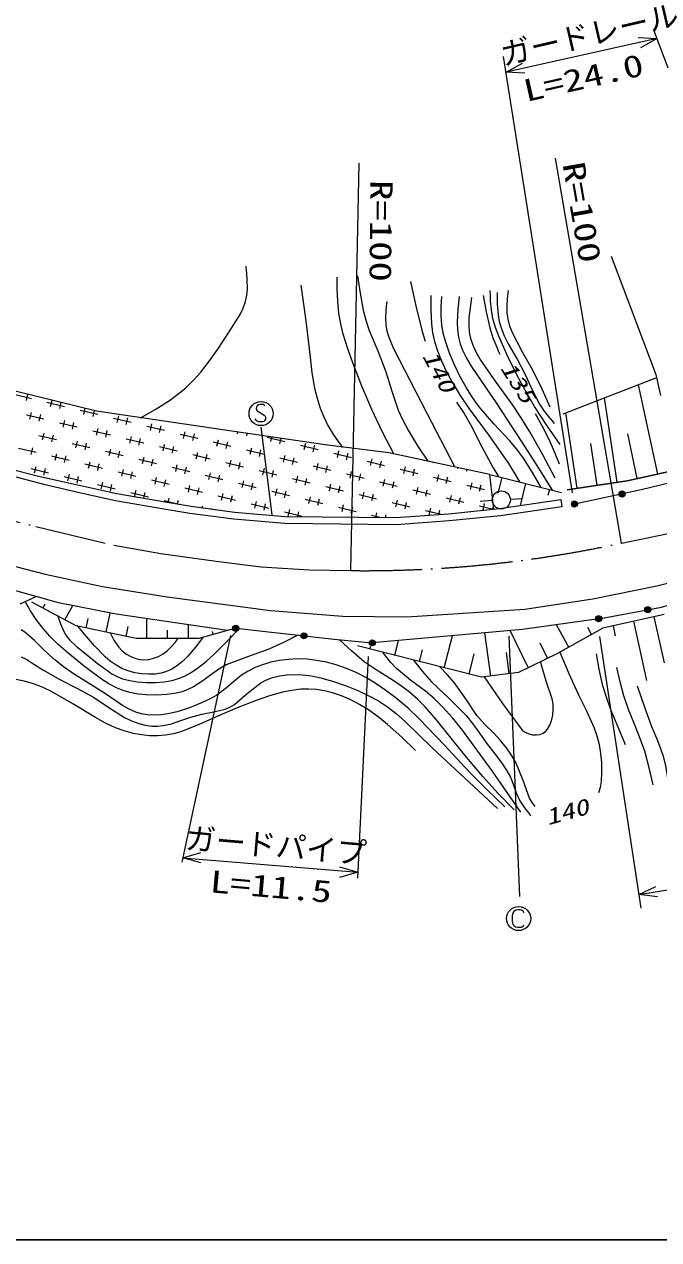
# Model space of a CAD drawing. Units: millimetres, scale not verified. Extents: x 17059 to 657059, y -104400 to 255600.
# Drawn here: x 259076 to 311527, y 80600 to 181067 of the extents above; entities that cross this region are included whole.
import ezdxf
from ezdxf.enums import TextEntityAlignment as Align

# ---------------------------------------------------------------- set-up
doc = ezdxf.new("R2010")
doc.units = ezdxf.units.MM
doc.header["$LTSCALE"] = 1000
doc.linetypes.add('USER1', pattern=[7.5, 5.901639, -0.737705, 0.122951, -0.737705])
for name, color, linetype, lineweight in [('M-TTL-BAND', 7, 'Continuous', 25), ('S-BGD', 1, 'Continuous', 13), ('S-BGD-HTXT', 6, 'Continuous', 13), ('S-BMK', 3, 'USER1', 13)]:
    doc.layers.add(name, color=color, linetype=linetype, lineweight=lineweight)
doc.styles.add('ＭＳ ゴシック', font='')
doc.styles.add('ＭＳ 明朝', font='')
doc.styles.get('ＭＳ ゴシック').set_extended_font_data('MS Gothic')
doc.styles.get('ＭＳ 明朝').set_extended_font_data('MS Mincho')

# ---------------------------------------------------------------- blocks, each defined once
blk = doc.blocks.new('BUHIN10')
at = {"layer": 'S-BGD-HTXT'}
blk.add_lwpolyline([(1500, -431), (0, 0), (1500, 428)], dxfattribs=at)
blk = doc.blocks.new('BUHIN26')
at = {"layer": 'S-BGD-HTXT'}
blk.add_lwpolyline([(-1500, 431), (0, 0), (-1500, -428)], dxfattribs=at)
blk = doc.blocks.new('BUHIN42')
at = {"layer": 'S-BGD'}
blk.add_lwpolyline([(310, 645), (255, 705), (180, 740), (75, 760), (-80, 760), (-210, 725), (-320, 650), (-385, 540), (-390, 425), (-385, 350), (-345, 250), (-275, 195), (270, -120), (330, -210), (370, -335), (360, -455), (325, -550), (255, -640), (100, -685), (-130, -685), (-230, -670), (-325, -625), (-405, -550), (-475, -435)], dxfattribs=at)
blk.add_circle((0, 0), 995, dxfattribs=at)
blk = doc.blocks.new('BUHIN44')
at = {"layer": 'S-BGD'}
blk.add_circle((0, 0), 746, dxfattribs=at)
blk = doc.blocks.new('BUHIN66')
at = {"layer": 'S-BGD'}
for radius in [249, 220, 191, 161, 132, 97.5, 67.5, 38.8, 7.5]:
    blk.add_circle((0, 0), radius, dxfattribs=at)
blk = doc.blocks.new('BUHIN73')
at = {"layer": 'S-BGD'}
for radius in [249, 220, 191, 161, 132, 97.5, 67.5, 38.8, 7.5]:
    blk.add_circle((0, 0), radius, dxfattribs=at)
blk = doc.blocks.new('BUHIN77')
at = {"layer": 'S-BGD'}
for radius in [249, 220, 191, 161, 132, 97.5, 67.5, 38.8, 7.5]:
    blk.add_circle((0, 0), radius, dxfattribs=at)

msp = doc.modelspace()

# ---------------------------------------------------------------- linework, layer by layer
at = {"layer": 'M-TTL-BAND'}
msp.add_line((17059, 80600), (556059, 80600), dxfattribs=at)
at = {"layer": 'S-BGD'}
for p, q in [((307607, 161914), (311298, 152115)), ((265051, 149086), (234713, 156546)), ((311355, 151847), (303588, 148838)), ((311298, 152115), (311664, 150387)), ((311446, 143885), (309863, 151270)), ((258200, 150498), (259659, 150148)), ((259350, 150467), (259229, 149966)), ((260951, 149838), (262409, 149488)), ((261251, 149481), (261370, 149978)), ((262099, 149802), (261980, 149306)), ((308090, 143219), (307044, 150177)), ((259246, 148793), (260704, 148443)), ((259546, 148436), (259677, 148983)), ((260406, 148808), (260275, 148261)), ((263701, 149179), (265160, 148829)), ((264001, 148821), (264119, 149312)), ((264848, 149136), (264730, 148646)), ((275286, 147562), (265051, 149086)), ((266751, 148162), (266883, 148709)), ((304786, 142722), (303851, 148940)), ((261996, 148133), (263455, 147783)), ((262296, 147776), (262427, 148323)), ((263156, 148148), (263025, 147601)), ((266452, 148519), (267910, 148169)), ((267612, 148534), (267481, 147987)), ((269202, 147859), (270661, 147510)), ((269502, 147502), (269633, 148049)), ((270362, 147874), (270231, 147327)), ((279576, 140527), (278672, 147763)), ((260291, 147088), (261750, 146738)), ((260591, 146731), (260722, 147278)), ((261451, 147103), (261320, 146556)), ((264746, 147474), (266205, 147124)), ((265046, 147116), (265178, 147663)), ((265907, 147488), (265776, 146941)), ((267497, 146814), (268956, 146464)), ((267797, 146457), (267928, 147004)), ((268657, 146829), (268526, 146282)), ((271952, 147200), (273411, 146850)), ((272252, 146842), (272384, 147389)), ((273113, 147215), (272982, 146668)), ((275003, 146183), (275134, 146730)), ((283959, 146292), (275286, 147562)), ((276708, 147228), (276737, 147350)), ((277482, 147241), (277437, 147053)), ((279158, 146926), (280617, 146576)), ((279458, 146569), (279547, 146938)), ((280292, 146829), (280188, 146394)), ((309759, 143523), (308968, 147217)), ((258586, 146042), (260045, 145693)), ((259746, 146057), (259615, 145510)), ((263041, 146428), (264500, 146078)), ((263341, 146071), (263473, 146618)), ((264202, 146443), (264071, 145896)), ((265792, 145769), (267251, 145419)), ((266092, 145411), (266223, 145958)), ((266952, 145783), (266821, 145236)), ((270247, 146154), (271706, 145805)), ((270547, 145797), (270678, 146344)), ((271408, 146169), (271277, 145622)), ((273298, 145137), (273429, 145684)), ((274703, 146540), (276161, 146190)), ((275863, 146555), (275732, 146008)), ((277453, 145881), (278912, 145531)), ((277753, 145523), (277884, 146070)), ((278614, 145895), (278483, 145348)), ((281909, 146266), (283367, 145917)), ((282209, 145909), (282340, 146456)), ((283069, 146281), (282938, 145734)), ((289220, 145639), (283959, 146292)), ((284959, 145249), (285090, 145796)), ((306438, 142970), (305922, 146405)), ((261336, 145383), (262795, 145033)), ((261636, 145025), (261768, 145572)), ((262497, 145398), (262366, 144851)), ((264087, 144723), (265546, 144373)), ((264387, 144366), (264518, 144913)), ((265247, 144738), (265116, 144191)), ((268542, 145109), (270001, 144759)), ((268842, 144752), (268973, 145299)), ((269703, 145124), (269572, 144577)), ((272998, 145495), (274456, 145145)), ((274158, 145510), (274027, 144963)), ((275748, 144835), (277207, 144485)), ((276048, 144478), (276179, 145025)), ((276909, 144850), (276777, 144303)), ((280204, 145221), (281662, 144871)), ((280504, 144864), (280635, 145411)), ((281364, 145236), (281233, 144689)), ((283254, 144204), (283385, 144751)), ((284659, 145607), (286118, 145257)), ((285820, 145622), (285688, 145075)), ((287410, 144947), (288868, 144597)), ((287710, 144590), (287841, 145137)), ((288570, 144962), (288439, 144415)), ((297566, 143861), (289220, 145639)), ((292165, 144976), (292173, 145010)), ((292907, 144854), (292894, 144801)), ((260795, 143012), (257571, 143842)), ((257685, 144378), (260263, 143729)), ((259631, 144337), (261090, 143988)), ((259931, 143980), (260063, 144527)), ((260263, 143729), (266719, 142273)), ((260792, 144352), (260661, 143805)), ((262382, 143678), (263840, 143328)), ((262682, 143320), (262813, 143867)), ((263542, 143693), (263411, 143146)), ((266837, 144064), (268296, 143714)), ((267137, 143706), (267268, 144253)), ((267998, 144078), (267867, 143531)), ((271293, 144449), (272751, 144100)), ((271593, 144092), (271724, 144639)), ((272453, 144464), (272322, 143917)), ((274043, 143790), (275502, 143440)), ((274343, 143432), (274474, 143979)), ((275204, 143805), (275072, 143258)), ((278499, 144176), (279957, 143826)), ((278799, 143818), (278930, 144365)), ((279659, 144190), (279528, 143643)), ((281549, 143159), (281680, 143706)), ((282954, 144561), (284413, 144212)), ((284115, 144576), (283983, 144029)), ((285705, 143902), (287163, 143552)), ((286005, 143544), (286136, 144091)), ((286865, 143916), (286734, 143370)), ((290160, 144288), (291619, 143938)), ((290460, 143930), (290591, 144477)), ((291320, 144302), (291189, 143755)), ((293210, 143271), (293342, 143818)), ((294915, 144316), (294941, 144421)), ((295674, 144264), (295645, 144141)), ((297894, 140983), (297566, 143861)), ((297566, 143861), (303489, 142361)), ((308916, 143343), (312289, 144065)), ((312289, 144065), (308916, 143343)), ((263746, 142309), (260795, 143012)), ((265132, 143018), (266591, 142668)), ((265432, 142661), (265563, 143208)), ((266293, 143033), (266162, 142486)), ((269588, 143404), (271046, 143054)), ((269888, 143047), (270019, 143594)), ((270748, 143419), (270617, 142872)), ((272338, 142744), (273797, 142395)), ((272638, 142387), (272769, 142934)), ((273499, 142759), (273367, 142212)), ((276794, 143130), (278252, 142780)), ((277094, 142773), (277225, 143320)), ((277954, 143145), (277823, 142598)), ((281249, 143516), (282708, 143166)), ((282410, 143531), (282278, 142984)), ((284000, 142856), (285458, 142506)), ((284299, 142499), (284431, 143046)), ((285160, 142871), (285029, 142324)), ((288455, 143242), (289914, 142892)), ((288755, 142885), (288886, 143432)), ((289615, 143257), (289484, 142710)), ((291505, 142225), (291637, 142772)), ((292910, 143628), (294369, 143278)), ((294071, 143643), (293940, 143096)), ((295661, 142968), (297120, 142618)), ((295961, 142611), (296092, 143158)), ((296821, 142983), (296690, 142436)), ((298553, 143611), (298223, 142306)), ((300528, 143111), (300064, 141280)), ((303960, 142598), (308916, 143343)), ((308916, 143343), (303960, 142598)), ((266604, 141684), (263746, 142309)), ((270776, 140966), (266604, 141684)), ((266719, 142273), (270875, 141558)), ((267883, 142359), (269341, 142009)), ((268187, 142021), (268314, 142548)), ((269043, 142373), (268928, 141893)), ((270633, 141699), (271972, 141378)), ((270981, 141540), (271064, 141889)), ((271794, 141714), (271723, 141419)), ((275089, 142085), (276547, 141735)), ((275389, 141727), (275520, 142274)), ((276249, 142099), (276118, 141553)), ((279544, 142471), (281003, 142121)), ((279844, 142113), (279975, 142660)), ((280705, 142485), (280573, 141938)), ((282295, 141811), (283753, 141461)), ((282594, 141454), (282726, 142001)), ((283455, 141826), (283324, 141279)), ((286750, 142197), (288209, 141847)), ((287050, 141839), (287181, 142386)), ((287910, 142211), (287779, 141664)), ((289800, 141180), (289932, 141727)), ((291205, 142582), (292664, 142233)), ((292366, 142597), (292235, 142050)), ((293956, 141923), (295415, 141573)), ((294256, 141566), (294387, 142113)), ((295116, 141938), (294985, 141391)), ((297768, 141696), (296771, 141621)), ((298374, 141031), (303438, 141778)), ((299264, 141806), (300261, 141879)), ((302502, 142611), (302374, 142106)), ((303438, 141778), (303526, 141185)), ((272775, 140638), (270776, 140966)), ((270875, 141558), (272863, 141232)), ((272863, 141232), (276467, 140751)), ((273786, 141108), (273815, 141229)), ((274544, 141054), (274533, 141009)), ((276467, 140751), (280634, 140395)), ((277839, 141425), (279298, 141075)), ((278139, 141068), (278270, 141615)), ((278999, 141440), (278868, 140893)), ((280589, 140765), (282048, 140416)), ((280889, 140408), (281021, 140955)), ((281750, 140780), (281655, 140382)), ((285045, 141151), (286504, 140801)), ((285345, 140794), (285476, 141341)), ((286205, 141166), (286074, 140619)), ((288136, 140306), (288227, 140681)), ((289500, 141537), (290959, 141187)), ((290661, 141552), (290530, 141005)), ((292251, 140877), (293548, 140566)), ((292551, 140520), (292682, 141067)), ((293411, 140892), (293329, 140550)), ((294148, 140611), (298374, 141031)), ((296706, 141263), (297880, 140982)), ((297006, 140906), (297137, 141453)), ((297862, 141260), (297794, 140973)), ((303526, 141185), (298448, 140435)), ((242814, 140275), (260806, 135621)), ((276402, 140154), (272775, 140638)), ((280605, 139795), (276402, 140154)), ((289823, 139685), (280605, 139795)), ((280634, 140395), (289804, 140286)), ((287795, 140492), (288594, 140300)), ((288956, 140506), (288905, 140296)), ((289804, 140286), (294148, 140611)), ((294200, 140013), (289823, 139685)), ((298448, 140435), (294200, 140013)), ((260051, 133773), (251890, 135983)), ((311383, 134652), (317888, 136304)), ((260806, 135621), (265532, 134596)), ((306088, 133571), (311383, 134652)), ((258747, 133161), (260051, 133773)), ((261904, 133252), (260051, 133773)), ((265532, 134596), (270885, 133741)), ((270885, 133741), (279425, 132603)), ((263351, 131341), (259703, 133309)), ((260615, 132817), (260802, 133163)), ((266681, 132296), (261904, 133252)), ((262439, 131833), (263078, 133017)), ((290700, 132090), (300450, 132716)), ((300450, 132716), (306088, 133571)), ((264181, 131167), (264345, 131949)), ((265841, 130820), (266171, 132398)), ((275878, 130951), (266681, 132296)), ((269195, 130299), (269195, 131928)), ((279425, 132603), (285404, 132147)), ((285404, 132147), (290700, 132090)), ((306567, 131930), (300280, 131037)), ((311984, 132276), (306905, 131159)), ((309445, 131718), (310523, 126813)), ((311138, 132090), (311975, 128284)), ((268331, 130299), (263351, 131341)), ((267501, 130472), (267674, 131299)), ((270924, 130299), (270924, 130987)), ((272652, 130299), (272652, 131423)), ((276556, 131138), (273516, 130299)), ((274697, 130625), (274625, 130885)), ((300280, 131037), (287849, 129940)), ((297641, 127191), (297165, 130762)), ((300733, 127889), (299241, 130945)), ((304091, 129592), (303066, 131433)), ((306905, 131159), (303153, 129070)), ((305967, 130637), (305655, 131196)), ((307751, 131345), (307931, 130528)), ((273516, 130299), (268331, 130299)), ((296879, 127089), (286625, 129680)), ((287651, 129421), (287715, 129673)), ((289702, 128902), (290012, 130131)), ((293803, 127866), (294475, 130525)), ((299137, 130497), (300032, 108964)), ((302346, 128676), (301740, 129917)), ((291752, 128384), (291998, 129356)), ((295854, 127348), (296280, 129035)), ((299165, 127394), (298932, 129146)), ((303153, 129070), (299927, 127495)), ((299927, 127495), (296879, 127089))]:
    msp.add_line(p, q, dxfattribs=at)
for points in [[(268681, 148546), (269903, 149239), (271092, 149982), (271783, 150480), (272432, 151023), (273065, 151642), (273658, 152304), (274393, 153237), (275088, 154217), (276025, 155633), (276911, 157081), (277163, 157612), (277360, 158166), (277469, 158670), (277519, 159187), (277512, 159997), (277443, 160820), (277431, 160943), (277417, 161075)], [(289643, 145508), (288697, 147356), (287802, 149238), (286993, 151142), (286238, 153073), (285812, 154249), (285443, 155442), (285239, 156294), (285092, 157168), (284991, 158191), (284950, 159230), (284947, 159699), (284949, 160178)], [(286625, 160262), (286834, 158849), (287103, 157446), (287323, 156599), (287601, 155770), (288312, 154064), (288968, 152333), (289450, 150741), (289986, 149178), (290364, 148337), (290803, 147511), (291591, 146221), (292434, 144954)], [(290997, 159818), (291443, 157791), (291948, 155772), (292074, 155328), (292207, 154886)], [(281931, 159507), (282346, 156544), (282704, 153549), (282862, 152264), (283080, 150983), (283277, 150160), (283534, 149342), (283828, 148611), (284182, 147894), (284644, 147124), (285157, 146386), (285262, 146240), (285368, 146095)], [(303381, 146322), (302294, 147879), (301254, 149474), (300501, 150764), (299795, 152094), (299025, 153669), (298300, 155289), (298034, 156013), (297825, 156760), (297700, 157464), (297634, 158190), (297613, 158621), (297597, 159064)], [(298183, 158896), (298184, 157972), (298245, 157065), (298340, 156513), (298493, 155977), (298762, 155312), (299091, 154662), (299826, 153377), (300508, 152061), (301073, 150848), (301684, 149676), (302059, 149093), (302490, 148537), (302682, 148309), (302878, 148082)], [(302542, 149423), (301880, 150920), (301152, 152416), (300268, 153975), (299440, 155558), (299231, 156112), (299079, 156687), (299007, 157207), (298994, 157748), (299033, 158398), (299105, 159064)], [(294685, 144475), (292390, 148898), (290095, 153327), (289641, 154238), (289241, 155178), (289084, 155691), (288984, 156223), (288955, 156805), (288986, 157395), (289024, 157768), (289069, 158141)], [(292674, 158644), (292676, 157469), (292738, 156302), (292836, 155572), (292994, 154853), (293234, 154070), (293535, 153293), (293959, 152384), (294440, 151496), (295125, 150382), (295867, 149292), (297511, 147036), (299103, 144749), (299565, 144004), (300013, 143241)], [(301807, 142787), (301098, 144008), (300340, 145192), (299785, 145944), (299180, 146660), (297903, 148039), (296673, 149455), (296124, 150213), (295624, 151007), (295114, 151938), (294651, 152909), (294241, 153887), (293889, 154883), (293712, 155549), (293595, 156223), (293543, 156966), (293552, 157726), (293571, 158138), (293596, 158561)], [(295021, 158561), (294908, 157495), (294856, 156445), (294881, 155822), (294966, 155203), (295103, 154666), (295303, 154135), (295632, 153466), (296026, 152805), (298139, 149703), (300168, 146618), (301443, 144599), (302714, 142557)], [(302961, 143555), (301947, 145487), (300885, 147380), (300169, 148537), (299400, 149665), (298076, 151479), (296767, 153376), (296434, 153978), (296161, 154596), (295999, 155099), (295894, 155622), (295850, 156206), (295867, 156810), (295956, 157635), (296088, 158477)], [(297010, 158644), (297265, 157301), (297578, 155968), (297827, 155161), (298133, 154375), (298264, 154084), (298401, 153797)], [(294820, 149820), (295438, 148887), (296004, 147925), (296900, 146153), (297848, 144410), (298061, 144049), (298279, 143680)], [(301316, 148897), (301901, 147846), (302432, 146767), (302875, 145754), (303297, 144729)], [(324005, 146462), (320218, 145250), (315673, 143937), (310068, 142574), (304564, 141412)], [(306567, 131930), (311768, 132890), (318029, 134707), (325806, 137131), (334289, 139757)], [(281681, 130573), (280508, 129967), (279301, 129411), (277520, 128792), (275774, 128120), (275166, 127763), (274585, 127350), (273843, 126797), (273064, 126291), (272610, 126069), (272125, 125900), (271504, 125755), (270862, 125667), (270017, 125620), (269164, 125633), (268482, 125700), (267804, 125827), (267241, 125988), (266699, 126206), (266066, 126540), (265451, 126933), (264051, 127994), (262685, 129104), (261915, 129778), (261187, 130496), (260602, 131163), (260063, 131870), (259582, 132593), (259135, 133343)], [(261858, 132147), (262068, 131499), (262332, 130878), (262566, 130496), (262850, 130147), (263353, 129666), (263909, 129218), (265108, 128264), (266318, 127377), (266743, 127151), (267204, 126975), (267791, 126819), (268408, 126719), (269179, 126663), (269956, 126667), (270632, 126719), (271292, 126831), (271815, 126978), (272317, 127182), (272868, 127478), (273403, 127834), (274110, 128399), (274782, 129013), (275830, 130054), (276838, 131107)], [(298800, 116376), (297308, 117808), (295851, 119288), (293816, 121491), (291731, 123658), (290805, 124526), (289829, 125357), (288978, 126008), (288091, 126610), (287314, 127074), (286503, 127487), (285702, 127827), (284868, 128114), (284062, 128331), (283242, 128488), (282466, 128575), (281676, 128602), (280926, 128567), (280177, 128472), (279459, 128327), (278759, 128123), (278158, 127889), (277576, 127597), (277038, 127253), (276535, 126859), (275784, 126216), (274998, 125624), (274385, 125276), (273740, 124979), (272729, 124578), (271705, 124237), (271073, 124085), (270415, 123990), (269830, 123962), (269249, 123993), (268761, 124075), (268290, 124216), (267739, 124457), (267200, 124759), (265695, 125774), (264161, 126735), (263216, 127325), (262311, 127962), (261464, 128653), (260642, 129404), (259909, 130134), (259133, 130822), (258822, 131005)], [(273839, 130388), (273238, 129591), (272589, 128831), (272151, 128402), (271672, 128018), (271275, 127769), (270843, 127571), (270396, 127438), (269922, 127361), (269366, 127338), (268796, 127375), (268224, 127471), (267659, 127626), (267146, 127828), (266661, 128084), (266188, 128412), (265750, 128788), (264882, 129696), (264056, 130648), (263780, 130975), (263497, 131310)], [(266165, 130752), (266489, 130169), (266866, 129616), (267148, 129307), (267476, 129037), (267826, 128827), (268212, 128665), (268588, 128571), (268972, 128538), (269367, 128567), (269765, 128658), (270167, 128812), (270549, 129025), (270925, 129312), (271265, 129649), (271541, 129968), (271806, 130299)], [(276556, 131138), (284692, 130241), (287849, 129940)], [(299572, 116136), (298250, 117496), (296975, 118896), (295490, 120658), (294043, 122469), (293148, 123586), (292211, 124659), (291594, 125281), (290930, 125865), (290161, 126432), (289345, 126959), (288243, 127642), (287170, 128378), (286141, 129276), (285130, 130199)], [(258810, 128782), (259225, 128598), (260612, 127720), (262016, 126901), (263423, 126201), (264791, 125453), (266062, 124584), (267365, 123766), (267944, 123487), (268552, 123263), (269079, 123127), (269622, 123050), (270093, 123042), (270567, 123095), (271258, 123255), (271947, 123477), (272843, 123789), (273762, 124044), (274751, 124224), (275696, 124458), (276079, 124618), (276445, 124837), (277507, 125759), (278619, 126642), (279094, 126878), (279596, 127061), (280175, 127205), (280778, 127292), (281420, 127327), (282068, 127302), (282822, 127203), (283581, 127042), (284636, 126744), (285687, 126383), (286643, 125999), (287566, 125564), (288350, 125132), (289099, 124650), (289850, 124073), (290573, 123443), (292808, 121264), (295082, 119130), (296642, 117696), (298193, 116251)], [(300137, 115948), (297748, 119350), (295312, 122714), (294502, 123701), (293645, 124651), (292961, 125324), (292235, 125953), (291017, 126861), (289838, 127815), (289383, 128299), (288964, 128832), (288851, 128985), (288733, 129147)], [(303350, 129180), (304099, 127399), (304907, 125633), (305565, 124308), (306162, 122968), (306409, 122261), (306600, 121529), (306727, 120799), (306798, 120040), (306809, 119258), (306759, 118463), (306684, 117991), (306557, 117545)], [(306358, 129019), (306582, 127749), (306864, 126495), (307177, 125464), (307552, 124441), (308145, 122984), (308746, 121541)], [(291260, 128509), (291979, 127600), (292748, 126725), (294194, 125345), (295598, 123920), (296146, 123261), (296652, 122556), (297292, 121647), (297990, 120759), (298510, 120081), (298982, 119366), (299262, 118829), (299487, 118266), (299746, 117551), (300059, 116866), (300432, 116294), (300859, 115750), (300903, 115696), (300954, 115634)], [(301312, 116408), (301057, 116729), (300851, 117086), (300313, 118570), (299714, 120040), (299357, 120664), (298952, 121251), (298431, 121888), (297862, 122489), (297150, 123194), (296486, 123936), (295581, 125311), (294620, 126659), (294038, 127319), (293432, 127960)], [(297090, 127117), (298623, 124935), (300245, 122730), (300494, 122550), (300785, 122414), (301087, 122342), (301413, 122328), (301702, 122373), (301967, 122474), (302177, 122620), (302346, 122812), (302524, 123134), (302651, 123489), (302763, 123954), (302814, 124423), (302801, 124865), (302729, 125301), (302258, 126686), (301846, 128086), (301807, 128240), (301769, 128395)], [(311071, 118210), (310752, 119605), (310375, 120982), (309951, 122177), (309466, 123363), (309033, 124440), (308654, 125544), (308335, 126709), (308055, 127887)], [(291406, 121027), (290282, 122127), (289108, 123192), (288343, 123810), (287525, 124391), (286783, 124847), (286011, 125250), (285298, 125557), (284569, 125806), (283906, 125971), (283226, 126079), (282592, 126118), (281947, 126097), (281194, 126005), (280435, 125851), (279335, 125546), (278248, 125181), (276678, 124577), (275132, 123917), (273589, 123227), (272013, 122588), (271399, 122418), (270759, 122303), (270107, 122251), (269439, 122259), (268754, 122328), (268080, 122457), (267346, 122662), (266626, 122925), (265783, 123309), (264954, 123753), (263090, 124894), (261209, 125974), (260496, 126299), (259750, 126573), (259078, 126769), (258388, 126907)], [(309752, 126379), (310317, 124694), (310944, 123018), (311434, 121854), (311869, 120665), (312076, 119804), (312228, 118916), (312438, 117641), (312705, 116388)], [(300387, 107621), (300347, 107716), (300277, 107786), (300182, 107841), (300067, 107871), (299872, 107871), (299717, 107841), (299557, 107731), (299462, 107591), (299422, 107391), (299422, 106901), (299462, 106691), (299537, 106566), (299682, 106461), (299862, 106421), (300052, 106421), (300197, 106436), (300272, 106481), (300342, 106546), (300372, 106616)]]:
    msp.add_lwpolyline(points, dxfattribs=at)
for centre, radius in [((287849, 129940), 249), ((287849, 129940), 220), ((287849, 129940), 191), ((287849, 129940), 161), ((287849, 129940), 132), ((287849, 129940), 97.5), ((287849, 129940), 67.5), ((287849, 129940), 38.8), ((287849, 129940), 7.5), ((299947, 107146), 995)]:
    msp.add_circle(centre, radius, dxfattribs=at)
at = {"layer": 'S-BGD-HTXT'}
for p, q in [((311399, 179883), (298908, 177113)), ((323795, 146729), (311132, 180596)), ((304399, 142336), (298705, 178398)), ((308459, 138190), (302988, 170003)), ((286064, 135909), (286775, 169577)), ((276116, 130542), (272104, 111819)), ((306644, 130475), (310054, 108016)), ((287516, 128822), (286624, 110481)), ((309882, 109148), (343212, 114447)), ((272180, 112175), (286648, 110980))]:
    msp.add_line(p, q, dxfattribs=at)
for points in [[(309841, 179973), (311399, 179883), (310030, 179135)], [(300466, 177032), (298908, 177113), (300272, 177868)], [(311430, 108942), (309882, 109148), (311303, 109791)]]:
    msp.add_lwpolyline(points, dxfattribs=at)
at = {"layer": 'S-BMK'}
for p, q in [((253006, 141335), (260021, 139560)), ((260021, 139560), (266483, 137998)), ((308459, 138190), (315019, 139538)), ((266483, 137998), (270371, 137322)), ((270371, 137322), (274935, 136688)), ((274935, 136688), (278655, 136223)), ((278655, 136223), (282627, 135969)), ((282627, 135969), (286064, 135909))]:
    msp.add_line(p, q, dxfattribs=at)
msp.add_arc((287195, 235903), 100000, 269.35146, 282.27672, dxfattribs=at)

# ---------------------------------------------------------------- block references
for name, p in [('BUHIN42', (278649, 148887)), ('BUHIN44', (298516, 141752)), ('BUHIN73', (304564, 141412)), ('BUHIN73', (308497, 142242)), ('BUHIN66', (310618, 132677)), ('BUHIN66', (306567, 131930)), ('BUHIN77', (276556, 131138)), ('BUHIN77', (282200, 130515)), ('BUHIN10', (272180, 112175)), ('BUHIN26', (286648, 110980))]:
    msp.add_blockref(name, p)

# ---------------------------------------------------------------- texts
at = {"layer": 'S-BGD', "style": 'ＭＳ 明朝', "oblique": 15, "width": 1.35}
for s, rotation, p in [('140', 298.1, (291591, 153489)), ('135', 302, (298049, 152465)), ('140', 15.5, (302474, 114468))]:
    msp.add_text(s, height=1320, rotation=rotation, dxfattribs=at).set_placement(p, align=Align.BOTTOM_LEFT)
at = {"layer": 'S-BGD-HTXT', "style": 'ＭＳ ゴシック'}
for s, rotation, p in [('ガードレール', 13.1, (298830, 177107)), ('ガードパイプ', 355.1, (272292, 112358))]:
    msp.add_text(s, height=1833, rotation=rotation, dxfattribs=at).set_placement(p, align=Align.BOTTOM_LEFT)
at = {"layer": 'S-BGD-HTXT', "style": 'ＭＳ ゴシック', "width": 1.35}
for s, rotation, p in [('L=24.0', 12.8, (300696, 174110)), ('R=100', 279.9, (303023, 169430)), ('R=100', 269.4, (287151, 168209)), ('L=11.5', 355, (274311, 108774))]:
    msp.add_text(s, height=1833, rotation=rotation, dxfattribs=at).set_placement(p, align=Align.BOTTOM_LEFT)

doc.saveas('drawing.dxf')
